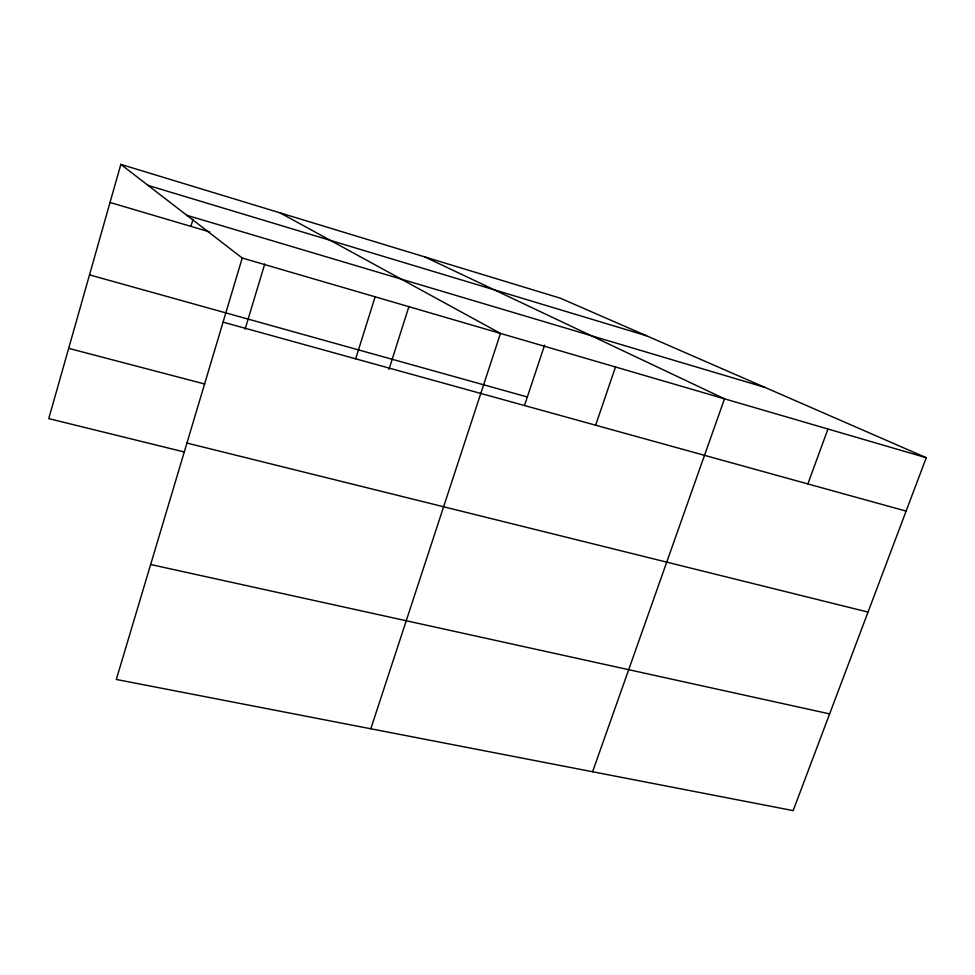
<?xml version="1.0" encoding="UTF-8"?>
<svg xmlns="http://www.w3.org/2000/svg" width="975" height="975" viewBox="0 0 975 975"><rect width="100%" height="100%" fill="white"/><g stroke="black" fill="none" stroke-linecap="round" stroke-linejoin="round"><path stroke-width="1.46" d="M120.827 164.385L242.227 258.022L116.305 679.465L793.162 810.615L926.25 457.714L560.235 298.155L120.827 164.385L48.75 418.616L184.519 452.034M190.942 226.395L193.05 219.217M245.091 329.209L264.737 263.993M355.668 358.824L375.131 296.814M388.952 369.428L408.952 306.442M370.805 728.776L500.467 333.413L280.142 212.891M524.477 405.551L544.598 345.15M595.628 425.21L615.493 366.99M592.593 771.749L724.498 398.812L424.686 256.888M807.873 483.917L827.946 429.012M150.65 564.513L829.64 713.895M186.944 443.064L868.03 612.093M68.664 348.355L204.835 384.04M223.068 322.14L906.116 511.107M89.505 274.877L527.341 396.971M242.227 258.022L926.25 457.714M110.029 202.471L209.759 231.952M186.822 215.292L765.034 387.428M148.042 185.384L646.462 335.741"/></g></svg>
